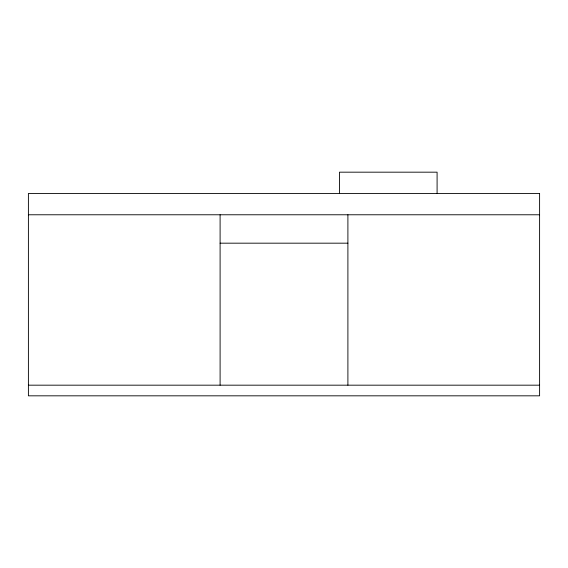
<?xml version="1.0" encoding="UTF-8"?>
<svg xmlns="http://www.w3.org/2000/svg" width="568" height="568" viewBox="0 0 568 568"><rect width="100%" height="100%" fill="white"/><g stroke="black" fill="none" stroke-linecap="round" stroke-linejoin="round"><path stroke-width="0.85" d="M28.4 214.775L539.6 214.775M220.1 243.175L347.9 243.175M28.4 385.175L539.6 385.175M437.09 193.475L437.09 172.175L339.465 172.175L339.465 193.475M347.9 214.775L347.9 385.175M220.1 214.775L220.1 385.175M539.6 193.475L28.4 193.475L28.4 395.825L539.6 395.825L539.6 193.475"/></g></svg>
